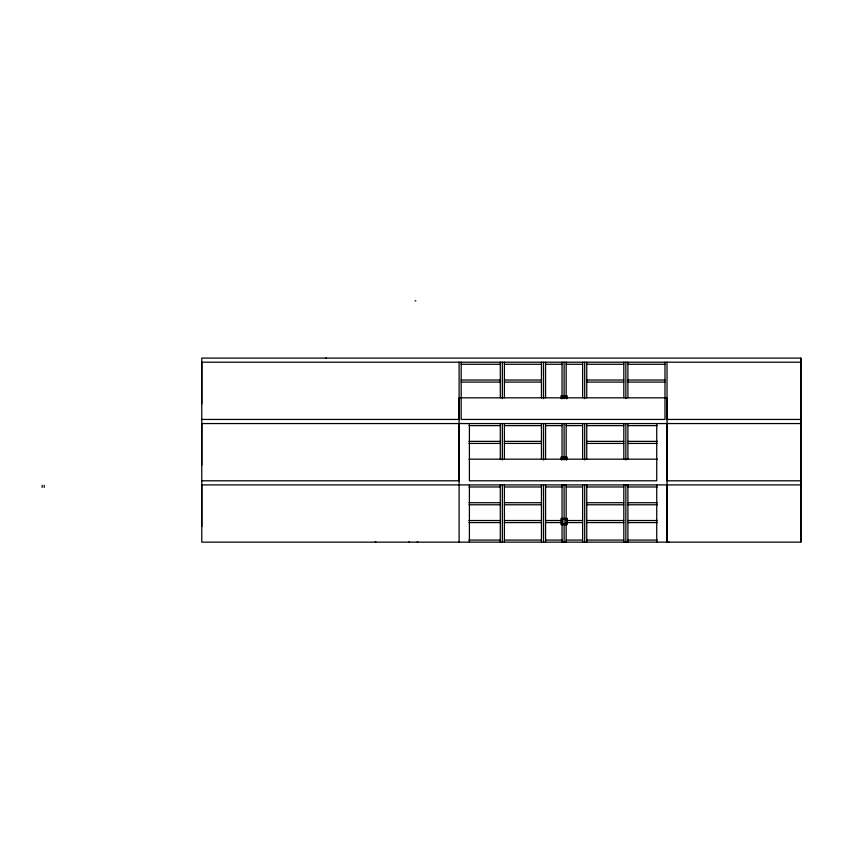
<?xml version="1.0" encoding="UTF-8"?>
<svg xmlns="http://www.w3.org/2000/svg" width="843" height="843" viewBox="0 0 843 843"><rect width="100%" height="100%" fill="white"/><g stroke="black" fill="none" stroke-linecap="round" stroke-linejoin="round"><path stroke-width="1.26" d="M42.15 487.38L42.15 485.315M44.215 487.38L44.215 485.315M201.783 526.496L201.783 484.904L800.85 484.904M201.783 403.797L201.783 358.096L800.85 358.096L800.85 542.144L201.783 542.144L201.783 423.555L800.85 423.555M201.783 465.146L201.783 362.205L800.85 362.205M669.1 542.144L667.034 542.144L667.034 397.822L459.108 397.822L459.108 542.144M326.304 358.096L325.714 358.096M415.009 300.856L415.884 300.856M461.174 364.271L500.289 364.271M504.399 364.271L541.459 364.271M545.579 364.271L562.049 364.271M566.159 364.271L582.629 364.271M586.749 364.271L623.809 364.271M627.919 364.271L664.979 364.271M461.174 380.014L500.289 380.014M504.399 380.014L541.459 380.014M586.749 380.014L623.809 380.014M627.919 380.014L664.979 380.014M461.174 382.079L500.289 382.079M504.399 382.079L541.459 382.079M586.749 382.079L623.809 382.079M627.919 382.079L664.979 382.079M201.783 419.445L459.108 419.445L459.108 362.205M800.85 419.445L667.034 419.445L667.034 362.205M468.993 425.62L500.289 425.62M504.399 425.62L541.459 425.62M545.579 425.62L562.049 425.62M566.159 425.62L582.629 425.62M586.749 425.62L623.809 425.62M627.919 425.62L657.308 425.62M468.993 441.363L500.289 441.363M504.399 441.363L541.459 441.363M586.749 441.363L623.809 441.363M627.919 441.363L657.308 441.363M468.993 443.429L500.289 443.429M504.399 443.429L541.459 443.429M586.749 443.429L623.809 443.429M627.919 443.429L657.308 443.429M468.993 459.172L657.308 459.172M201.783 480.795L459.108 480.795L459.108 423.555M800.85 480.795L667.034 480.795L667.034 423.555M468.993 486.969L500.289 486.969M504.399 486.969L541.459 486.969M545.579 486.969L562.049 486.969M566.159 486.969L582.629 486.969M586.749 486.969L623.809 486.969M627.919 486.969L657.308 486.969M468.993 502.713L500.289 502.713M504.399 502.713L541.459 502.713M586.749 502.713L623.809 502.713M627.919 502.713L657.308 502.713M468.993 504.778L500.289 504.778M504.399 504.778L541.459 504.778M586.749 504.778L623.809 504.778M627.919 504.778L657.308 504.778M468.993 520.521L500.289 520.521M504.399 520.521L541.459 520.521M545.579 520.521L562.049 520.521M566.159 520.521L582.629 520.521M586.749 520.521L623.809 520.521M627.919 520.521L657.308 520.521M468.993 522.586L500.289 522.586M504.399 522.586L541.459 522.586M545.579 522.586L562.049 522.586M566.159 522.586L582.629 522.586M586.749 522.586L623.809 522.586M627.919 522.586L657.308 522.586M468.993 540.078L500.289 540.078M504.399 540.078L541.459 540.078M545.579 540.078L562.049 540.078M566.159 540.078L582.629 540.078M586.749 540.078L623.809 540.078M627.919 540.078L657.308 540.078M375.177 541.807L375.862 541.796M417.801 541.828L417.18 541.796M409.034 541.796L409.34 541.796M800.85 358.096L800.85 542.144M667.034 484.904L667.034 542.144M664.979 362.205L664.979 419.445L461.174 419.445L461.174 362.205M656.739 423.555L656.739 480.795L469.403 480.795L469.403 423.555M656.739 484.904L656.739 542.144M627.919 362.205L627.919 397.822M627.919 423.555L627.919 459.172M627.919 484.904L627.919 542.144M625.864 362.205L625.864 398.634M625.864 423.555L625.864 459.983M625.864 484.904L625.864 542.144M623.809 362.205L623.809 397.822M623.809 423.555L623.809 459.172M623.809 484.904L623.809 542.144M586.749 362.205L586.749 397.822M586.749 423.555L586.749 459.172M586.749 484.904L586.749 542.144M584.694 362.205L584.694 398.634M584.694 423.555L584.694 459.983M584.694 484.904L584.694 542.144M582.629 362.205L582.629 397.822M582.629 423.555L582.629 459.172M582.629 484.904L582.629 542.144M567.191 398.233L567.191 395.767L564.726 395.767L564.726 396.589L566.37 396.589L566.37 398.855M567.191 459.583L567.191 457.117L564.726 457.117L564.726 457.939L566.37 457.939L566.37 460.204M566.159 362.205L566.159 397.822M566.159 423.555L566.159 459.172M566.159 484.904L566.159 542.144M565.548 395.767L565.548 396.589M565.548 457.117L565.548 457.939M565.548 518.466L565.548 519.288M565.548 523.819L565.548 524.641M564.104 362.205L564.104 398.634M564.104 423.555L564.104 459.983M564.104 484.904L564.104 542.144M562.66 395.767L562.66 396.589M562.66 457.117L562.66 457.939M562.66 518.466L562.66 519.288M562.66 523.819L562.66 524.641M562.049 362.205L562.049 397.822M562.049 423.555L562.049 459.172M562.049 484.904L562.049 542.144M561.838 398.855L561.838 396.589L563.482 396.589L563.482 395.767L561.016 395.767L561.016 398.233M561.838 460.204L561.838 457.939L563.482 457.939L563.482 457.117L561.016 457.117L561.016 459.583M545.579 362.205L545.579 397.822M545.579 423.555L545.579 459.172M545.579 484.904L545.579 542.144M543.514 362.205L543.514 398.634M543.514 423.555L543.514 459.983M543.514 484.904L543.514 542.144M541.459 362.205L541.459 397.822M541.459 423.555L541.459 459.172M541.459 484.904L541.459 542.144M504.399 362.205L504.399 397.822M504.399 423.555L504.399 459.172M504.399 484.904L504.399 542.144M502.344 362.205L502.344 398.634M502.344 423.555L502.344 459.983M502.344 484.904L502.344 542.144M500.289 362.205L500.289 397.822M500.289 423.555L500.289 459.172M500.289 484.904L500.289 542.144M469.403 484.904L469.403 542.144M563.482 518.466L561.016 518.466L561.016 524.641L563.482 524.641L563.482 523.819L561.838 523.819L561.838 519.288L563.482 519.288L563.482 518.466M567.191 518.466L564.726 518.466L564.726 519.288L566.37 519.288L566.37 523.819L564.726 523.819L564.726 524.641L567.191 524.641L567.191 518.466"/></g></svg>
